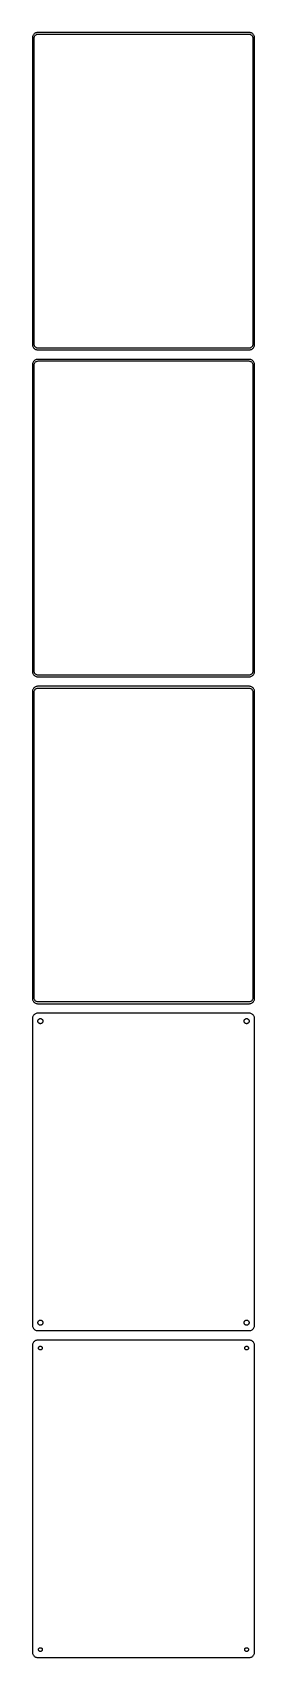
# Model space of a CAD drawing. Header units: metres. Extents: x -105 to 105, y 1086 to 2622.
import ezdxf

# ---------------------------------------------------------------- set-up
doc = ezdxf.new("R2010")
doc.units = ezdxf.units.M

msp = doc.modelspace()

# ---------------------------------------------------------------- linework, layer by layer
for p, q in [((-104.961, 2617.63), (-105, 2617)), ((-105, 2617), (-105, 2327)), ((-104.843, 2618.24), (-104.961, 2617.63)), ((-104.649, 2618.84), (-104.843, 2618.24)), ((-104.382, 2619.41), (-104.649, 2618.84)), ((-104.045, 2619.94), (-104.382, 2619.41)), ((-103.645, 2620.42), (-104.045, 2619.94)), ((-103.187, 2620.85), (-103.645, 2620.42)), ((-103.5, 2616.5), (-103.468, 2617)), ((-103.5, 2327.5), (-103.5, 2616.5)), ((-103.468, 2617), (-103.374, 2617.49)), ((-103.374, 2617.49), (-103.219, 2617.97)), ((-103.219, 2617.97), (-103.005, 2618.43)), ((-102.679, 2621.22), (-103.187, 2620.85)), ((-103.005, 2618.43), (-102.736, 2618.85)), ((-102.736, 2618.85), (-102.416, 2619.24)), ((-102.129, 2621.52), (-102.679, 2621.22)), ((-102.416, 2619.24), (-102.05, 2619.58)), ((-101.545, 2621.76), (-102.129, 2621.52)), ((-102.05, 2619.58), (-101.643, 2619.88)), ((-101.643, 2619.88), (-101.203, 2620.12)), ((-100.937, 2621.91), (-101.545, 2621.76)), ((-101.203, 2620.12), (-100.736, 2620.3)), ((-100.314, 2621.99), (-100.937, 2621.91)), ((-100.736, 2620.3), (-100.25, 2620.43)), ((100.314, 2621.99), (-100.314, 2621.99)), ((-100.25, 2620.43), (-99.7512, 2620.49)), ((-99.7512, 2620.49), (99.7512, 2620.49)), ((99.7512, 2620.49), (100.25, 2620.43)), ((100.25, 2620.43), (100.736, 2620.3)), ((100.937, 2621.91), (100.314, 2621.99)), ((100.736, 2620.3), (101.203, 2620.12)), ((101.545, 2621.76), (100.937, 2621.91)), ((101.203, 2620.12), (101.643, 2619.88)), ((102.129, 2621.52), (101.545, 2621.76)), ((101.643, 2619.88), (102.05, 2619.58)), ((102.05, 2619.58), (102.416, 2619.24)), ((102.679, 2621.22), (102.129, 2621.52)), ((102.416, 2619.24), (102.736, 2618.85)), ((103.187, 2620.85), (102.679, 2621.22)), ((102.736, 2618.85), (103.005, 2618.43)), ((103.005, 2618.43), (103.219, 2617.97)), ((103.645, 2620.42), (103.187, 2620.85)), ((103.219, 2617.97), (103.374, 2617.49)), ((103.374, 2617.49), (103.468, 2617)), ((103.468, 2617), (103.5, 2616.5)), ((103.5, 2616.5), (103.5, 2327.5)), ((104.045, 2619.94), (103.645, 2620.42)), ((104.382, 2619.41), (104.045, 2619.94)), ((104.649, 2618.84), (104.382, 2619.41)), ((104.843, 2618.24), (104.649, 2618.84)), ((104.961, 2617.63), (104.843, 2618.24)), ((105, 2617), (104.961, 2617.63)), ((105, 2327), (105, 2617)), ((-105, 2327), (-104.961, 2326.37)), ((-104.961, 2326.37), (-104.843, 2325.76)), ((-104.843, 2325.76), (-104.649, 2325.16)), ((-104.649, 2325.16), (-104.382, 2324.59)), ((-104.382, 2324.59), (-104.045, 2324.06)), ((-104.045, 2324.06), (-103.645, 2323.58)), ((-103.645, 2323.58), (-103.187, 2323.15)), ((-103.468, 2327), (-103.5, 2327.5)), ((-103.374, 2326.51), (-103.468, 2327)), ((-103.219, 2326.03), (-103.374, 2326.51)), ((-103.005, 2325.57), (-103.219, 2326.03)), ((-103.187, 2323.15), (-102.679, 2322.78)), ((-102.736, 2325.15), (-103.005, 2325.57)), ((-102.416, 2324.76), (-102.736, 2325.15)), ((-102.679, 2322.78), (-102.129, 2322.48)), ((-102.05, 2324.42), (-102.416, 2324.76)), ((-102.129, 2322.48), (-101.545, 2322.24)), ((-101.643, 2324.12), (-102.05, 2324.42)), ((-101.203, 2323.88), (-101.643, 2324.12)), ((-101.545, 2322.24), (-100.937, 2322.09)), ((-100.736, 2323.7), (-101.203, 2323.88)), ((-100.937, 2322.09), (-100.314, 2322.01)), ((-100.25, 2323.57), (-100.736, 2323.7)), ((-100.314, 2322.01), (100.314, 2322.01)), ((-99.7512, 2323.51), (-100.25, 2323.57)), ((99.7512, 2323.51), (-99.7512, 2323.51)), ((100.25, 2323.57), (99.7512, 2323.51)), ((100.736, 2323.7), (100.25, 2323.57)), ((100.314, 2322.01), (100.937, 2322.09)), ((101.203, 2323.88), (100.736, 2323.7)), ((100.937, 2322.09), (101.545, 2322.24)), ((101.643, 2324.12), (101.203, 2323.88)), ((101.545, 2322.24), (102.129, 2322.48)), ((102.05, 2324.42), (101.643, 2324.12)), ((102.416, 2324.76), (102.05, 2324.42)), ((102.129, 2322.48), (102.679, 2322.78)), ((102.736, 2325.15), (102.416, 2324.76)), ((102.679, 2322.78), (103.187, 2323.15)), ((103.005, 2325.57), (102.736, 2325.15)), ((103.219, 2326.03), (103.005, 2325.57)), ((103.187, 2323.15), (103.645, 2323.58)), ((103.374, 2326.51), (103.219, 2326.03)), ((103.468, 2327), (103.374, 2326.51)), ((103.5, 2327.5), (103.468, 2327)), ((103.645, 2323.58), (104.045, 2324.06)), ((104.045, 2324.06), (104.382, 2324.59)), ((104.382, 2324.59), (104.649, 2325.16)), ((104.649, 2325.16), (104.843, 2325.76)), ((104.843, 2325.76), (104.961, 2326.37)), ((104.961, 2326.37), (105, 2327)), ((-104.961, 2308.63), (-105, 2308)), ((-105, 2308), (-105, 2018)), ((-104.843, 2309.24), (-104.961, 2308.63)), ((-104.649, 2309.84), (-104.843, 2309.24)), ((-104.382, 2310.41), (-104.649, 2309.84)), ((-104.045, 2310.94), (-104.382, 2310.41)), ((-103.645, 2311.42), (-104.045, 2310.94)), ((-103.187, 2311.85), (-103.645, 2311.42)), ((-103.5, 2307.5), (-103.468, 2308)), ((-103.5, 2018.5), (-103.5, 2307.5)), ((-103.468, 2308), (-103.374, 2308.49)), ((-103.374, 2308.49), (-103.219, 2308.97)), ((-103.219, 2308.97), (-103.005, 2309.43)), ((-102.679, 2312.22), (-103.187, 2311.85)), ((-103.005, 2309.43), (-102.736, 2309.85)), ((-102.736, 2309.85), (-102.416, 2310.24)), ((-102.129, 2312.52), (-102.679, 2312.22)), ((-102.416, 2310.24), (-102.05, 2310.58)), ((-101.545, 2312.76), (-102.129, 2312.52)), ((-102.05, 2310.58), (-101.643, 2310.88)), ((-101.643, 2310.88), (-101.203, 2311.12)), ((-100.937, 2312.91), (-101.545, 2312.76)), ((-101.203, 2311.12), (-100.736, 2311.3)), ((-100.314, 2312.99), (-100.937, 2312.91)), ((-100.736, 2311.3), (-100.25, 2311.43)), ((100.314, 2312.99), (-100.314, 2312.99)), ((-100.25, 2311.43), (-99.7512, 2311.49)), ((-99.7512, 2311.49), (99.7512, 2311.49)), ((99.7512, 2311.49), (100.25, 2311.43)), ((100.25, 2311.43), (100.736, 2311.3)), ((100.937, 2312.91), (100.314, 2312.99)), ((100.736, 2311.3), (101.203, 2311.12)), ((101.545, 2312.76), (100.937, 2312.91)), ((101.203, 2311.12), (101.643, 2310.88)), ((102.129, 2312.52), (101.545, 2312.76)), ((101.643, 2310.88), (102.05, 2310.58)), ((102.05, 2310.58), (102.416, 2310.24)), ((102.679, 2312.22), (102.129, 2312.52)), ((102.416, 2310.24), (102.736, 2309.85)), ((103.187, 2311.85), (102.679, 2312.22)), ((102.736, 2309.85), (103.005, 2309.43)), ((103.005, 2309.43), (103.219, 2308.97)), ((103.645, 2311.42), (103.187, 2311.85)), ((103.219, 2308.97), (103.374, 2308.49)), ((103.374, 2308.49), (103.468, 2308)), ((103.468, 2308), (103.5, 2307.5)), ((103.5, 2307.5), (103.5, 2018.5)), ((104.045, 2310.94), (103.645, 2311.42)), ((104.382, 2310.41), (104.045, 2310.94)), ((104.649, 2309.84), (104.382, 2310.41)), ((104.843, 2309.24), (104.649, 2309.84)), ((104.961, 2308.63), (104.843, 2309.24)), ((105, 2308), (104.961, 2308.63)), ((105, 2018), (105, 2308)), ((-105, 2018), (-104.961, 2017.37)), ((-104.961, 2017.37), (-104.843, 2016.76)), ((-104.843, 2016.76), (-104.649, 2016.16)), ((-104.649, 2016.16), (-104.382, 2015.59)), ((-104.382, 2015.59), (-104.045, 2015.06)), ((-104.045, 2015.06), (-103.645, 2014.58)), ((-103.645, 2014.58), (-103.187, 2014.15)), ((-103.468, 2018), (-103.5, 2018.5)), ((-103.374, 2017.51), (-103.468, 2018)), ((-103.219, 2017.03), (-103.374, 2017.51)), ((-103.005, 2016.57), (-103.219, 2017.03)), ((-103.187, 2014.15), (-102.679, 2013.78)), ((-102.736, 2016.15), (-103.005, 2016.57)), ((-102.416, 2015.76), (-102.736, 2016.15)), ((-102.679, 2013.78), (-102.129, 2013.48)), ((-102.05, 2015.42), (-102.416, 2015.76)), ((-102.129, 2013.48), (-101.545, 2013.24)), ((-101.643, 2015.12), (-102.05, 2015.42)), ((-101.203, 2014.88), (-101.643, 2015.12)), ((-101.545, 2013.24), (-100.937, 2013.09)), ((-100.736, 2014.7), (-101.203, 2014.88)), ((-100.937, 2013.09), (-100.314, 2013.01)), ((-100.25, 2014.57), (-100.736, 2014.7)), ((-100.314, 2013.01), (100.314, 2013.01)), ((-99.7512, 2014.51), (-100.25, 2014.57)), ((99.7512, 2014.51), (-99.7512, 2014.51)), ((100.25, 2014.57), (99.7512, 2014.51)), ((100.736, 2014.7), (100.25, 2014.57)), ((100.314, 2013.01), (100.937, 2013.09)), ((101.203, 2014.88), (100.736, 2014.7)), ((100.937, 2013.09), (101.545, 2013.24)), ((101.643, 2015.12), (101.203, 2014.88)), ((101.545, 2013.24), (102.129, 2013.48)), ((102.05, 2015.42), (101.643, 2015.12)), ((102.416, 2015.76), (102.05, 2015.42)), ((102.129, 2013.48), (102.679, 2013.78)), ((102.736, 2016.15), (102.416, 2015.76)), ((102.679, 2013.78), (103.187, 2014.15)), ((103.005, 2016.57), (102.736, 2016.15)), ((103.219, 2017.03), (103.005, 2016.57)), ((103.187, 2014.15), (103.645, 2014.58)), ((103.374, 2017.51), (103.219, 2017.03)), ((103.468, 2018), (103.374, 2017.51)), ((103.5, 2018.5), (103.468, 2018)), ((103.645, 2014.58), (104.045, 2015.06)), ((104.045, 2015.06), (104.382, 2015.59)), ((104.382, 2015.59), (104.649, 2016.16)), ((104.649, 2016.16), (104.843, 2016.76)), ((104.843, 2016.76), (104.961, 2017.37)), ((104.961, 2017.37), (105, 2018)), ((-104.961, 1999.63), (-105, 1999)), ((-105, 1999), (-105, 1709)), ((-104.843, 2000.24), (-104.961, 1999.63)), ((-104.649, 2000.84), (-104.843, 2000.24)), ((-104.382, 2001.41), (-104.649, 2000.84)), ((-104.045, 2001.94), (-104.382, 2001.41)), ((-103.645, 2002.42), (-104.045, 2001.94)), ((-103.187, 2002.85), (-103.645, 2002.42)), ((-103.373, 1998.5), (-103.342, 1998.99)), ((-103.373, 1709.5), (-103.373, 1998.5)), ((-103.342, 1998.99), (-103.251, 1999.46)), ((-103.251, 1999.46), (-103.101, 1999.93)), ((-102.679, 2003.22), (-103.187, 2002.85)), ((-103.101, 1999.93), (-102.894, 2000.37)), ((-102.894, 2000.37), (-102.633, 2000.78)), ((-102.129, 2003.52), (-102.679, 2003.22)), ((-102.633, 2000.78), (-102.323, 2001.15)), ((-102.323, 2001.15), (-101.969, 2001.48)), ((-101.545, 2003.76), (-102.129, 2003.52)), ((-101.969, 2001.48), (-101.575, 2001.77)), ((-101.575, 2001.77), (-101.149, 2002)), ((-100.937, 2003.91), (-101.545, 2003.76)), ((-101.149, 2002), (-100.697, 2002.18)), ((-100.314, 2003.99), (-100.937, 2003.91)), ((-100.697, 2002.18), (-100.226, 2002.3)), ((100.314, 2003.99), (-100.314, 2003.99)), ((-100.226, 2002.3), (-99.7432, 2002.36)), ((-99.7432, 2002.36), (99.7432, 2002.36)), ((99.7432, 2002.36), (100.226, 2002.3)), ((100.226, 2002.3), (100.697, 2002.18)), ((100.937, 2003.91), (100.314, 2003.99)), ((100.697, 2002.18), (101.149, 2002)), ((101.545, 2003.76), (100.937, 2003.91)), ((101.149, 2002), (101.575, 2001.77)), ((102.129, 2003.52), (101.545, 2003.76)), ((101.575, 2001.77), (101.969, 2001.48)), ((101.969, 2001.48), (102.323, 2001.15)), ((102.679, 2003.22), (102.129, 2003.52)), ((102.323, 2001.15), (102.633, 2000.78)), ((102.633, 2000.78), (102.894, 2000.37)), ((103.187, 2002.85), (102.679, 2003.22)), ((102.894, 2000.37), (103.101, 1999.93)), ((103.101, 1999.93), (103.251, 1999.46)), ((103.645, 2002.42), (103.187, 2002.85)), ((103.251, 1999.46), (103.342, 1998.99)), ((103.342, 1998.99), (103.373, 1998.5)), ((103.373, 1998.5), (103.373, 1709.5)), ((104.045, 2001.94), (103.645, 2002.42)), ((104.382, 2001.41), (104.045, 2001.94)), ((104.649, 2000.84), (104.382, 2001.41)), ((104.843, 2000.24), (104.649, 2000.84)), ((104.961, 1999.63), (104.843, 2000.24)), ((105, 1999), (104.961, 1999.63)), ((105, 1709), (105, 1999)), ((-105, 1709), (-104.961, 1708.37)), ((-104.961, 1708.37), (-104.843, 1707.76)), ((-104.843, 1707.76), (-104.649, 1707.16)), ((-104.649, 1707.16), (-104.382, 1706.59)), ((-104.382, 1706.59), (-104.045, 1706.06)), ((-104.045, 1706.06), (-103.645, 1705.58)), ((-103.645, 1705.58), (-103.187, 1705.15)), ((-103.342, 1709.01), (-103.373, 1709.5)), ((-103.251, 1708.54), (-103.342, 1709.01)), ((-103.101, 1708.07), (-103.251, 1708.54)), ((-103.187, 1705.15), (-102.679, 1704.78)), ((-102.894, 1707.63), (-103.101, 1708.07)), ((-102.633, 1707.22), (-102.894, 1707.63)), ((-102.323, 1706.85), (-102.633, 1707.22)), ((-101.969, 1706.52), (-102.323, 1706.85)), ((-101.575, 1706.23), (-101.969, 1706.52)), ((-101.149, 1706), (-101.575, 1706.23)), ((-100.697, 1705.82), (-101.149, 1706)), ((-100.226, 1705.7), (-100.697, 1705.82)), ((-99.7432, 1705.64), (-100.226, 1705.7)), ((99.7432, 1705.64), (-99.7432, 1705.64)), ((100.226, 1705.7), (99.7432, 1705.64)), ((100.697, 1705.82), (100.226, 1705.7)), ((101.149, 1706), (100.697, 1705.82)), ((101.575, 1706.23), (101.149, 1706)), ((101.969, 1706.52), (101.575, 1706.23)), ((102.323, 1706.85), (101.969, 1706.52)), ((102.633, 1707.22), (102.323, 1706.85)), ((102.894, 1707.63), (102.633, 1707.22)), ((102.679, 1704.78), (103.187, 1705.15)), ((103.101, 1708.07), (102.894, 1707.63)), ((103.251, 1708.54), (103.101, 1708.07)), ((103.187, 1705.15), (103.645, 1705.58)), ((103.342, 1709.01), (103.251, 1708.54)), ((103.373, 1709.5), (103.342, 1709.01)), ((103.645, 1705.58), (104.045, 1706.06)), ((104.045, 1706.06), (104.382, 1706.59)), ((104.382, 1706.59), (104.649, 1707.16)), ((104.649, 1707.16), (104.843, 1707.76)), ((104.843, 1707.76), (104.961, 1708.37)), ((104.961, 1708.37), (105, 1709)), ((-104.961, 1690.63), (-105, 1690)), ((-105, 1690), (-105, 1400)), ((-104.843, 1691.24), (-104.961, 1690.63)), ((-104.649, 1691.84), (-104.843, 1691.24)), ((-104.382, 1692.41), (-104.649, 1691.84)), ((-104.045, 1692.94), (-104.382, 1692.41)), ((-103.645, 1693.42), (-104.045, 1692.94)), ((-103.187, 1693.85), (-103.645, 1693.42)), ((-102.679, 1694.22), (-103.187, 1693.85)), ((-102.679, 1704.78), (-102.129, 1704.48)), ((-102.129, 1694.52), (-102.679, 1694.22)), ((-102.129, 1704.48), (-101.545, 1704.24)), ((-101.545, 1694.76), (-102.129, 1694.52)), ((-101.545, 1704.24), (-100.937, 1704.09)), ((-100.937, 1694.91), (-101.545, 1694.76)), ((-100.937, 1704.09), (-100.314, 1704.01)), ((-100.314, 1694.99), (-100.937, 1694.91)), ((-100.314, 1704.01), (100.314, 1704.01)), ((100.314, 1694.99), (-100.314, 1694.99)), ((-98.786, 1689.53), (-98.5219, 1689.67)), ((-98.5219, 1689.67), (-98.2416, 1689.78)), ((-98.2416, 1689.78), (-97.9497, 1689.86)), ((-97.9497, 1689.86), (-97.6507, 1689.9)), ((-97.6507, 1689.9), (-97.3493, 1689.9)), ((-97.3493, 1689.9), (-97.0503, 1689.86)), ((-97.0503, 1689.86), (-96.7584, 1689.78)), ((-96.7584, 1689.78), (-96.4781, 1689.67)), ((-96.4781, 1689.67), (-96.214, 1689.53)), ((96.214, 1689.53), (96.4781, 1689.67)), ((96.4781, 1689.67), (96.7584, 1689.78)), ((96.7584, 1689.78), (97.0503, 1689.86)), ((97.0503, 1689.86), (97.3493, 1689.9)), ((97.3493, 1689.9), (97.6507, 1689.9)), ((97.6507, 1689.9), (97.9497, 1689.86)), ((97.9497, 1689.86), (98.2416, 1689.78)), ((98.2416, 1689.78), (98.5219, 1689.67)), ((98.5219, 1689.67), (98.786, 1689.53)), ((100.314, 1704.01), (100.937, 1704.09)), ((100.937, 1694.91), (100.314, 1694.99)), ((100.937, 1704.09), (101.545, 1704.24)), ((101.545, 1694.76), (100.937, 1694.91)), ((101.545, 1704.24), (102.129, 1704.48)), ((102.129, 1694.52), (101.545, 1694.76)), ((102.129, 1704.48), (102.679, 1704.78)), ((102.679, 1694.22), (102.129, 1694.52)), ((103.187, 1693.85), (102.679, 1694.22)), ((103.645, 1693.42), (103.187, 1693.85)), ((104.045, 1692.94), (103.645, 1693.42)), ((104.382, 1692.41), (104.045, 1692.94)), ((104.649, 1691.84), (104.382, 1692.41)), ((104.843, 1691.24), (104.649, 1691.84)), ((104.961, 1690.63), (104.843, 1691.24)), ((105, 1690), (104.961, 1690.63)), ((105, 1400), (105, 1690)), ((-99.9, 1687.5), (-99.8811, 1687.8)), ((-99.8811, 1687.2), (-99.9, 1687.5)), ((-99.8811, 1687.8), (-99.8246, 1688.1)), ((-99.8246, 1686.9), (-99.8811, 1687.2)), ((-99.8246, 1688.1), (-99.7315, 1688.38)), ((-99.7315, 1686.62), (-99.8246, 1686.9)), ((-99.7315, 1688.38), (-99.6031, 1688.66)), ((-99.6031, 1686.34), (-99.7315, 1686.62)), ((-99.6031, 1688.66), (-99.4416, 1688.91)), ((-99.4416, 1686.09), (-99.6031, 1686.34)), ((-99.4416, 1688.91), (-99.2495, 1689.14)), ((-99.2495, 1685.86), (-99.4416, 1686.09)), ((-99.2495, 1689.14), (-99.0298, 1689.35)), ((-99.0298, 1685.65), (-99.2495, 1685.86)), ((-99.0298, 1689.35), (-98.786, 1689.53)), ((-98.786, 1685.47), (-99.0298, 1685.65)), ((-98.5219, 1685.33), (-98.786, 1685.47)), ((-98.2416, 1685.22), (-98.5219, 1685.33)), ((-97.9497, 1685.14), (-98.2416, 1685.22)), ((-97.6507, 1685.1), (-97.9497, 1685.14)), ((-97.3493, 1685.1), (-97.6507, 1685.1)), ((-97.0503, 1685.14), (-97.3493, 1685.1)), ((-96.7584, 1685.22), (-97.0503, 1685.14)), ((-96.4781, 1685.33), (-96.7584, 1685.22)), ((-96.214, 1685.47), (-96.4781, 1685.33)), ((-96.214, 1689.53), (-95.9702, 1689.35)), ((-95.9702, 1685.65), (-96.214, 1685.47)), ((-95.9702, 1689.35), (-95.7505, 1689.14)), ((-95.7505, 1685.86), (-95.9702, 1685.65)), ((-95.7505, 1689.14), (-95.5583, 1688.91)), ((-95.5583, 1686.09), (-95.7505, 1685.86)), ((-95.5583, 1688.91), (-95.3969, 1688.66)), ((-95.3969, 1686.34), (-95.5583, 1686.09)), ((-95.3969, 1688.66), (-95.2685, 1688.38)), ((-95.2685, 1686.62), (-95.3969, 1686.34)), ((-95.2685, 1688.38), (-95.1754, 1688.1)), ((-95.1754, 1686.9), (-95.2685, 1686.62)), ((-95.1754, 1688.1), (-95.1189, 1687.8)), ((-95.1189, 1687.2), (-95.1754, 1686.9)), ((-95.1189, 1687.8), (-95.1, 1687.5)), ((-95.1, 1687.5), (-95.1189, 1687.2)), ((95.1, 1687.5), (95.1189, 1687.8)), ((95.1189, 1687.2), (95.1, 1687.5)), ((95.1189, 1687.8), (95.1754, 1688.1)), ((95.1754, 1686.9), (95.1189, 1687.2)), ((95.1754, 1688.1), (95.2685, 1688.38)), ((95.2685, 1686.62), (95.1754, 1686.9)), ((95.2685, 1688.38), (95.3969, 1688.66)), ((95.3969, 1686.34), (95.2685, 1686.62)), ((95.3969, 1688.66), (95.5583, 1688.91)), ((95.5583, 1686.09), (95.3969, 1686.34)), ((95.5583, 1688.91), (95.7505, 1689.14)), ((95.7505, 1685.86), (95.5583, 1686.09)), ((95.7505, 1689.14), (95.9702, 1689.35)), ((95.9702, 1685.65), (95.7505, 1685.86)), ((95.9702, 1689.35), (96.214, 1689.53)), ((96.214, 1685.47), (95.9702, 1685.65)), ((96.4781, 1685.33), (96.214, 1685.47)), ((96.7584, 1685.22), (96.4781, 1685.33)), ((97.0503, 1685.14), (96.7584, 1685.22)), ((97.3493, 1685.1), (97.0503, 1685.14)), ((97.6507, 1685.1), (97.3493, 1685.1)), ((97.9497, 1685.14), (97.6507, 1685.1)), ((98.2416, 1685.22), (97.9497, 1685.14)), ((98.5219, 1685.33), (98.2416, 1685.22)), ((98.786, 1685.47), (98.5219, 1685.33)), ((98.786, 1689.53), (99.0298, 1689.35)), ((99.0298, 1685.65), (98.786, 1685.47)), ((99.0298, 1689.35), (99.2495, 1689.14)), ((99.2495, 1685.86), (99.0298, 1685.65)), ((99.2495, 1689.14), (99.4416, 1688.91)), ((99.4416, 1686.09), (99.2495, 1685.86)), ((99.4416, 1688.91), (99.6031, 1688.66)), ((99.6031, 1686.34), (99.4416, 1686.09)), ((99.6031, 1688.66), (99.7315, 1688.38)), ((99.7315, 1686.62), (99.6031, 1686.34)), ((99.7315, 1688.38), (99.8246, 1688.1)), ((99.8246, 1686.9), (99.7315, 1686.62)), ((99.8246, 1688.1), (99.8811, 1687.8)), ((99.8811, 1687.2), (99.8246, 1686.9)), ((99.8811, 1687.8), (99.9, 1687.5)), ((99.9, 1687.5), (99.8811, 1687.2)), ((-105, 1400), (-104.961, 1399.37)), ((-104.961, 1399.37), (-104.843, 1398.76)), ((-104.843, 1398.76), (-104.649, 1398.16)), ((-104.649, 1398.16), (-104.382, 1397.59)), ((-99.9, 1402.5), (-99.8811, 1402.8)), ((-99.8811, 1402.2), (-99.9, 1402.5)), ((-99.8811, 1402.8), (-99.8246, 1403.1)), ((-99.8246, 1401.9), (-99.8811, 1402.2)), ((-99.8246, 1403.1), (-99.7315, 1403.38)), ((-99.7315, 1401.62), (-99.8246, 1401.9)), ((-99.7315, 1403.38), (-99.6031, 1403.66)), ((-99.6031, 1401.34), (-99.7315, 1401.62)), ((-99.6031, 1403.66), (-99.4416, 1403.91)), ((-99.4416, 1401.09), (-99.6031, 1401.34)), ((-99.4416, 1403.91), (-99.2495, 1404.14)), ((-99.2495, 1400.86), (-99.4416, 1401.09)), ((-99.2495, 1404.14), (-99.0298, 1404.35)), ((-99.0298, 1400.65), (-99.2495, 1400.86)), ((-99.0298, 1404.35), (-98.786, 1404.53)), ((-98.786, 1400.47), (-99.0298, 1400.65)), ((-98.786, 1404.53), (-98.5219, 1404.67)), ((-98.5219, 1400.33), (-98.786, 1400.47)), ((-98.5219, 1404.67), (-98.2416, 1404.78)), ((-98.2416, 1400.22), (-98.5219, 1400.33)), ((-98.2416, 1404.78), (-97.9497, 1404.86)), ((-97.9497, 1400.14), (-98.2416, 1400.22)), ((-97.9497, 1404.86), (-97.6507, 1404.9)), ((-97.6507, 1400.1), (-97.9497, 1400.14)), ((-97.6507, 1404.9), (-97.3493, 1404.9)), ((-97.3493, 1400.1), (-97.6507, 1400.1)), ((-97.3493, 1404.9), (-97.0503, 1404.86)), ((-97.0503, 1400.14), (-97.3493, 1400.1)), ((-97.0503, 1404.86), (-96.7584, 1404.78)), ((-96.7584, 1400.22), (-97.0503, 1400.14)), ((-96.7584, 1404.78), (-96.4781, 1404.67)), ((-96.4781, 1400.33), (-96.7584, 1400.22)), ((-96.4781, 1404.67), (-96.214, 1404.53)), ((-96.214, 1400.47), (-96.4781, 1400.33)), ((-96.214, 1404.53), (-95.9702, 1404.35)), ((-95.9702, 1400.65), (-96.214, 1400.47)), ((-95.9702, 1404.35), (-95.7505, 1404.14)), ((-95.7505, 1400.86), (-95.9702, 1400.65)), ((-95.7505, 1404.14), (-95.5583, 1403.91)), ((-95.5583, 1401.09), (-95.7505, 1400.86)), ((-95.5583, 1403.91), (-95.3969, 1403.66)), ((-95.3969, 1401.34), (-95.5583, 1401.09)), ((-95.3969, 1403.66), (-95.2685, 1403.38)), ((-95.2685, 1401.62), (-95.3969, 1401.34)), ((-95.2685, 1403.38), (-95.1754, 1403.1)), ((-95.1754, 1401.9), (-95.2685, 1401.62)), ((-95.1754, 1403.1), (-95.1189, 1402.8)), ((-95.1189, 1402.2), (-95.1754, 1401.9)), ((-95.1189, 1402.8), (-95.1, 1402.5)), ((-95.1, 1402.5), (-95.1189, 1402.2)), ((95.1, 1402.5), (95.1189, 1402.8)), ((95.1189, 1402.2), (95.1, 1402.5)), ((95.1189, 1402.8), (95.1754, 1403.1)), ((95.1754, 1401.9), (95.1189, 1402.2)), ((95.1754, 1403.1), (95.2685, 1403.38)), ((95.2685, 1401.62), (95.1754, 1401.9)), ((95.2685, 1403.38), (95.3969, 1403.66)), ((95.3969, 1401.34), (95.2685, 1401.62)), ((95.3969, 1403.66), (95.5583, 1403.91)), ((95.5583, 1401.09), (95.3969, 1401.34)), ((95.5583, 1403.91), (95.7505, 1404.14)), ((95.7505, 1400.86), (95.5583, 1401.09)), ((95.7505, 1404.14), (95.9702, 1404.35)), ((95.9702, 1400.65), (95.7505, 1400.86)), ((95.9702, 1404.35), (96.214, 1404.53)), ((96.214, 1400.47), (95.9702, 1400.65)), ((96.214, 1404.53), (96.4781, 1404.67)), ((96.4781, 1400.33), (96.214, 1400.47)), ((96.4781, 1404.67), (96.7584, 1404.78)), ((96.7584, 1400.22), (96.4781, 1400.33)), ((96.7584, 1404.78), (97.0503, 1404.86)), ((97.0503, 1400.14), (96.7584, 1400.22)), ((97.0503, 1404.86), (97.3493, 1404.9)), ((97.3493, 1400.1), (97.0503, 1400.14)), ((97.3493, 1404.9), (97.6507, 1404.9)), ((97.6507, 1400.1), (97.3493, 1400.1)), ((97.6507, 1404.9), (97.9497, 1404.86)), ((97.9497, 1400.14), (97.6507, 1400.1)), ((97.9497, 1404.86), (98.2416, 1404.78)), ((98.2416, 1400.22), (97.9497, 1400.14)), ((98.2416, 1404.78), (98.5219, 1404.67)), ((98.5219, 1400.33), (98.2416, 1400.22)), ((98.5219, 1404.67), (98.786, 1404.53)), ((98.786, 1400.47), (98.5219, 1400.33)), ((98.786, 1404.53), (99.0298, 1404.35)), ((99.0298, 1400.65), (98.786, 1400.47)), ((99.0298, 1404.35), (99.2495, 1404.14)), ((99.2495, 1400.86), (99.0298, 1400.65)), ((99.2495, 1404.14), (99.4416, 1403.91)), ((99.4416, 1401.09), (99.2495, 1400.86)), ((99.4416, 1403.91), (99.6031, 1403.66)), ((99.6031, 1401.34), (99.4416, 1401.09)), ((99.6031, 1403.66), (99.7315, 1403.38)), ((99.7315, 1401.62), (99.6031, 1401.34)), ((99.7315, 1403.38), (99.8246, 1403.1)), ((99.8246, 1401.9), (99.7315, 1401.62)), ((99.8246, 1403.1), (99.8811, 1402.8)), ((99.8811, 1402.2), (99.8246, 1401.9)), ((99.8811, 1402.8), (99.9, 1402.5)), ((99.9, 1402.5), (99.8811, 1402.2)), ((104.382, 1397.59), (104.649, 1398.16)), ((104.649, 1398.16), (104.843, 1398.76)), ((104.843, 1398.76), (104.961, 1399.37)), ((104.961, 1399.37), (105, 1400)), ((-104.649, 1382.84), (-104.843, 1382.24)), ((-104.382, 1383.41), (-104.649, 1382.84)), ((-104.382, 1397.59), (-104.045, 1397.06)), ((-104.045, 1383.94), (-104.382, 1383.41)), ((-104.045, 1397.06), (-103.645, 1396.58)), ((-103.645, 1384.42), (-104.045, 1383.94)), ((-103.645, 1396.58), (-103.187, 1396.15)), ((-103.187, 1384.85), (-103.645, 1384.42)), ((-103.187, 1396.15), (-102.679, 1395.78)), ((-102.679, 1385.22), (-103.187, 1384.85)), ((-102.679, 1395.78), (-102.129, 1395.48)), ((-102.129, 1385.52), (-102.679, 1385.22)), ((-102.129, 1395.48), (-101.545, 1395.24)), ((-101.545, 1385.76), (-102.129, 1385.52)), ((-101.545, 1395.24), (-100.937, 1395.09)), ((-100.937, 1385.91), (-101.545, 1385.76)), ((-100.937, 1395.09), (-100.314, 1395.01)), ((-100.314, 1385.99), (-100.937, 1385.91)), ((-100.314, 1395.01), (100.314, 1395.01)), ((100.314, 1385.99), (-100.314, 1385.99)), ((100.314, 1395.01), (100.937, 1395.09)), ((100.937, 1385.91), (100.314, 1385.99)), ((100.937, 1395.09), (101.545, 1395.24)), ((101.545, 1385.76), (100.937, 1385.91)), ((101.545, 1395.24), (102.129, 1395.48)), ((102.129, 1385.52), (101.545, 1385.76)), ((102.129, 1395.48), (102.679, 1395.78)), ((102.679, 1385.22), (102.129, 1385.52)), ((102.679, 1395.78), (103.187, 1396.15)), ((103.187, 1384.85), (102.679, 1385.22)), ((103.187, 1396.15), (103.645, 1396.58)), ((103.645, 1384.42), (103.187, 1384.85)), ((103.645, 1396.58), (104.045, 1397.06)), ((104.045, 1383.94), (103.645, 1384.42)), ((104.045, 1397.06), (104.382, 1397.59)), ((104.382, 1383.41), (104.045, 1383.94)), ((104.649, 1382.84), (104.382, 1383.41)), ((104.843, 1382.24), (104.649, 1382.84)), ((-104.961, 1381.63), (-105, 1381)), ((-105, 1381), (-105, 1091)), ((-104.843, 1382.24), (-104.961, 1381.63)), ((-99.3, 1378.5), (-99.2858, 1378.73)), ((-99.2858, 1378.27), (-99.3, 1378.5)), ((-99.2858, 1378.73), (-99.2434, 1378.95)), ((-99.2434, 1378.05), (-99.2858, 1378.27)), ((-99.2434, 1378.95), (-99.1736, 1379.16)), ((-99.1736, 1377.84), (-99.2434, 1378.05)), ((-99.1736, 1379.16), (-99.0773, 1379.37)), ((-99.0773, 1377.63), (-99.1736, 1377.84)), ((-99.0773, 1379.37), (-98.9562, 1379.56)), ((-98.9562, 1377.44), (-99.0773, 1377.63)), ((-98.9562, 1379.56), (-98.8121, 1379.73)), ((-98.8121, 1377.27), (-98.9562, 1377.44)), ((-98.8121, 1379.73), (-98.6474, 1379.89)), ((-98.6474, 1377.11), (-98.8121, 1377.27)), ((-98.6474, 1379.89), (-98.4645, 1380.02)), ((-98.4645, 1376.98), (-98.6474, 1377.11)), ((-98.4645, 1380.02), (-98.2664, 1380.13)), ((-98.2664, 1376.87), (-98.4645, 1376.98)), ((-98.2664, 1380.13), (-98.0562, 1380.21)), ((-98.0562, 1376.79), (-98.2664, 1376.87)), ((-98.0562, 1380.21), (-97.8373, 1380.27)), ((-97.8373, 1376.73), (-98.0562, 1376.79)), ((-97.8373, 1380.27), (-97.613, 1380.3)), ((-97.613, 1376.7), (-97.8373, 1376.73)), ((-97.613, 1380.3), (-97.387, 1380.3)), ((-97.387, 1376.7), (-97.613, 1376.7)), ((-97.387, 1380.3), (-97.1627, 1380.27)), ((-97.1627, 1376.73), (-97.387, 1376.7)), ((-97.1627, 1380.27), (-96.9438, 1380.21)), ((-96.9438, 1376.79), (-97.1627, 1376.73)), ((-96.9438, 1380.21), (-96.7336, 1380.13)), ((-96.7336, 1376.87), (-96.9438, 1376.79)), ((-96.7336, 1380.13), (-96.5355, 1380.02)), ((-96.5355, 1376.98), (-96.7336, 1376.87)), ((-96.5355, 1380.02), (-96.3526, 1379.89)), ((-96.3526, 1377.11), (-96.5355, 1376.98)), ((-96.3526, 1379.89), (-96.1879, 1379.73)), ((-96.1879, 1377.27), (-96.3526, 1377.11)), ((-96.1879, 1379.73), (-96.0438, 1379.56)), ((-96.0438, 1377.44), (-96.1879, 1377.27)), ((-96.0438, 1379.56), (-95.9226, 1379.37)), ((-95.9226, 1377.63), (-96.0438, 1377.44)), ((-95.9226, 1379.37), (-95.8264, 1379.16)), ((-95.8264, 1377.84), (-95.9226, 1377.63)), ((-95.8264, 1379.16), (-95.7565, 1378.95)), ((-95.7565, 1378.05), (-95.8264, 1377.84)), ((-95.7565, 1378.95), (-95.7142, 1378.73)), ((-95.7142, 1378.27), (-95.7565, 1378.05)), ((-95.7142, 1378.73), (-95.7, 1378.5)), ((-95.7, 1378.5), (-95.7142, 1378.27)), ((95.7, 1378.5), (95.7142, 1378.73)), ((95.7142, 1378.27), (95.7, 1378.5)), ((95.7142, 1378.73), (95.7565, 1378.95)), ((95.7565, 1378.05), (95.7142, 1378.27)), ((95.7565, 1378.95), (95.8264, 1379.16)), ((95.8264, 1377.84), (95.7565, 1378.05)), ((95.8264, 1379.16), (95.9226, 1379.37)), ((95.9226, 1377.63), (95.8264, 1377.84)), ((95.9226, 1379.37), (96.0438, 1379.56)), ((96.0438, 1377.44), (95.9226, 1377.63)), ((96.0438, 1379.56), (96.1879, 1379.73)), ((96.1879, 1377.27), (96.0438, 1377.44)), ((96.1879, 1379.73), (96.3526, 1379.89)), ((96.3526, 1377.11), (96.1879, 1377.27)), ((96.3526, 1379.89), (96.5355, 1380.02)), ((96.5355, 1376.98), (96.3526, 1377.11)), ((96.5355, 1380.02), (96.7336, 1380.13)), ((96.7336, 1376.87), (96.5355, 1376.98)), ((96.7336, 1380.13), (96.9438, 1380.21)), ((96.9438, 1376.79), (96.7336, 1376.87)), ((96.9438, 1380.21), (97.1627, 1380.27)), ((97.1627, 1376.73), (96.9438, 1376.79)), ((97.1627, 1380.27), (97.387, 1380.3)), ((97.387, 1376.7), (97.1627, 1376.73)), ((97.387, 1380.3), (97.613, 1380.3)), ((97.613, 1376.7), (97.387, 1376.7)), ((97.613, 1380.3), (97.8373, 1380.27)), ((97.8373, 1376.73), (97.613, 1376.7)), ((97.8373, 1380.27), (98.0562, 1380.21)), ((98.0562, 1376.79), (97.8373, 1376.73)), ((98.0562, 1380.21), (98.2664, 1380.13)), ((98.2664, 1376.87), (98.0562, 1376.79)), ((98.2664, 1380.13), (98.4645, 1380.02)), ((98.4645, 1376.98), (98.2664, 1376.87)), ((98.4645, 1380.02), (98.6474, 1379.89)), ((98.6474, 1377.11), (98.4645, 1376.98)), ((98.6474, 1379.89), (98.8121, 1379.73)), ((98.8121, 1377.27), (98.6474, 1377.11)), ((98.8121, 1379.73), (98.9562, 1379.56)), ((98.9562, 1377.44), (98.8121, 1377.27)), ((98.9562, 1379.56), (99.0773, 1379.37)), ((99.0773, 1377.63), (98.9562, 1377.44)), ((99.0773, 1379.37), (99.1736, 1379.16)), ((99.1736, 1377.84), (99.0773, 1377.63)), ((99.1736, 1379.16), (99.2434, 1378.95)), ((99.2434, 1378.05), (99.1736, 1377.84)), ((99.2434, 1378.95), (99.2858, 1378.73)), ((99.2858, 1378.27), (99.2434, 1378.05)), ((99.2858, 1378.73), (99.3, 1378.5)), ((99.3, 1378.5), (99.2858, 1378.27)), ((104.961, 1381.63), (104.843, 1382.24)), ((105, 1381), (104.961, 1381.63)), ((105, 1091), (105, 1381)), ((-105, 1091), (-104.961, 1090.37)), ((-99.3, 1093.5), (-99.2858, 1093.73)), ((-99.2858, 1093.27), (-99.3, 1093.5)), ((-99.2858, 1093.73), (-99.2434, 1093.95)), ((-99.2434, 1093.05), (-99.2858, 1093.27)), ((-99.2434, 1093.95), (-99.1736, 1094.16)), ((-99.1736, 1092.84), (-99.2434, 1093.05)), ((-99.1736, 1094.16), (-99.0773, 1094.37)), ((-99.0773, 1092.63), (-99.1736, 1092.84)), ((-99.0773, 1094.37), (-98.9562, 1094.56)), ((-98.9562, 1092.44), (-99.0773, 1092.63)), ((-98.9562, 1094.56), (-98.8121, 1094.73)), ((-98.8121, 1092.27), (-98.9562, 1092.44)), ((-98.8121, 1094.73), (-98.6474, 1094.89)), ((-98.6474, 1092.11), (-98.8121, 1092.27)), ((-98.6474, 1094.89), (-98.4645, 1095.02)), ((-98.4645, 1091.98), (-98.6474, 1092.11)), ((-98.4645, 1095.02), (-98.2664, 1095.13)), ((-98.2664, 1091.87), (-98.4645, 1091.98)), ((-98.2664, 1095.13), (-98.0562, 1095.21)), ((-98.0562, 1091.79), (-98.2664, 1091.87)), ((-98.0562, 1095.21), (-97.8373, 1095.27)), ((-97.8373, 1091.73), (-98.0562, 1091.79)), ((-97.8373, 1095.27), (-97.613, 1095.3)), ((-97.613, 1091.7), (-97.8373, 1091.73)), ((-97.613, 1095.3), (-97.387, 1095.3)), ((-97.387, 1091.7), (-97.613, 1091.7)), ((-97.387, 1095.3), (-97.1627, 1095.27)), ((-97.1627, 1091.73), (-97.387, 1091.7)), ((-97.1627, 1095.27), (-96.9438, 1095.21)), ((-96.9438, 1091.79), (-97.1627, 1091.73)), ((-96.9438, 1095.21), (-96.7336, 1095.13)), ((-96.7336, 1091.87), (-96.9438, 1091.79)), ((-96.7336, 1095.13), (-96.5355, 1095.02)), ((-96.5355, 1091.98), (-96.7336, 1091.87)), ((-96.5355, 1095.02), (-96.3526, 1094.89)), ((-96.3526, 1092.11), (-96.5355, 1091.98)), ((-96.3526, 1094.89), (-96.1879, 1094.73)), ((-96.1879, 1092.27), (-96.3526, 1092.11)), ((-96.1879, 1094.73), (-96.0438, 1094.56)), ((-96.0438, 1092.44), (-96.1879, 1092.27)), ((-96.0438, 1094.56), (-95.9226, 1094.37)), ((-95.9226, 1092.63), (-96.0438, 1092.44)), ((-95.9226, 1094.37), (-95.8264, 1094.16)), ((-95.8264, 1092.84), (-95.9226, 1092.63)), ((-95.8264, 1094.16), (-95.7565, 1093.95)), ((-95.7565, 1093.05), (-95.8264, 1092.84)), ((-95.7565, 1093.95), (-95.7142, 1093.73)), ((-95.7142, 1093.27), (-95.7565, 1093.05)), ((-95.7142, 1093.73), (-95.7, 1093.5)), ((-95.7, 1093.5), (-95.7142, 1093.27)), ((95.7, 1093.5), (95.7142, 1093.73)), ((95.7142, 1093.27), (95.7, 1093.5)), ((95.7142, 1093.73), (95.7565, 1093.95)), ((95.7565, 1093.05), (95.7142, 1093.27)), ((95.7565, 1093.95), (95.8264, 1094.16)), ((95.8264, 1092.84), (95.7565, 1093.05)), ((95.8264, 1094.16), (95.9226, 1094.37)), ((95.9226, 1092.63), (95.8264, 1092.84)), ((95.9226, 1094.37), (96.0438, 1094.56)), ((96.0438, 1092.44), (95.9226, 1092.63)), ((96.0438, 1094.56), (96.1879, 1094.73)), ((96.1879, 1092.27), (96.0438, 1092.44)), ((96.1879, 1094.73), (96.3526, 1094.89)), ((96.3526, 1092.11), (96.1879, 1092.27)), ((96.3526, 1094.89), (96.5355, 1095.02)), ((96.5355, 1091.98), (96.3526, 1092.11)), ((96.5355, 1095.02), (96.7336, 1095.13)), ((96.7336, 1091.87), (96.5355, 1091.98)), ((96.7336, 1095.13), (96.9438, 1095.21)), ((96.9438, 1091.79), (96.7336, 1091.87)), ((96.9438, 1095.21), (97.1627, 1095.27)), ((97.1627, 1091.73), (96.9438, 1091.79)), ((97.1627, 1095.27), (97.387, 1095.3)), ((97.387, 1091.7), (97.1627, 1091.73)), ((97.387, 1095.3), (97.613, 1095.3)), ((97.613, 1091.7), (97.387, 1091.7)), ((97.613, 1095.3), (97.8373, 1095.27)), ((97.8373, 1091.73), (97.613, 1091.7)), ((97.8373, 1095.27), (98.0562, 1095.21)), ((98.0562, 1091.79), (97.8373, 1091.73)), ((98.0562, 1095.21), (98.2664, 1095.13)), ((98.2664, 1091.87), (98.0562, 1091.79)), ((98.2664, 1095.13), (98.4645, 1095.02)), ((98.4645, 1091.98), (98.2664, 1091.87)), ((98.4645, 1095.02), (98.6474, 1094.89)), ((98.6474, 1092.11), (98.4645, 1091.98)), ((98.6474, 1094.89), (98.8121, 1094.73)), ((98.8121, 1092.27), (98.6474, 1092.11)), ((98.8121, 1094.73), (98.9562, 1094.56)), ((98.9562, 1092.44), (98.8121, 1092.27)), ((98.9562, 1094.56), (99.0773, 1094.37)), ((99.0773, 1092.63), (98.9562, 1092.44)), ((99.0773, 1094.37), (99.1736, 1094.16)), ((99.1736, 1092.84), (99.0773, 1092.63)), ((99.1736, 1094.16), (99.2434, 1093.95)), ((99.2434, 1093.05), (99.1736, 1092.84)), ((99.2434, 1093.95), (99.2858, 1093.73)), ((99.2858, 1093.27), (99.2434, 1093.05)), ((99.2858, 1093.73), (99.3, 1093.5)), ((99.3, 1093.5), (99.2858, 1093.27)), ((104.961, 1090.37), (105, 1091)), ((-104.961, 1090.37), (-104.843, 1089.76)), ((-104.843, 1089.76), (-104.649, 1089.16)), ((-104.649, 1089.16), (-104.382, 1088.59)), ((-104.382, 1088.59), (-104.045, 1088.06)), ((-104.045, 1088.06), (-103.645, 1087.58)), ((-103.645, 1087.58), (-103.187, 1087.15)), ((-103.187, 1087.15), (-102.679, 1086.78)), ((-102.679, 1086.78), (-102.129, 1086.48)), ((-102.129, 1086.48), (-101.545, 1086.24)), ((-101.545, 1086.24), (-100.937, 1086.09)), ((-100.937, 1086.09), (-100.314, 1086.01)), ((-100.314, 1086.01), (100.314, 1086.01)), ((100.314, 1086.01), (100.937, 1086.09)), ((100.937, 1086.09), (101.545, 1086.24)), ((101.545, 1086.24), (102.129, 1086.48)), ((102.129, 1086.48), (102.679, 1086.78)), ((102.679, 1086.78), (103.187, 1087.15)), ((103.187, 1087.15), (103.645, 1087.58)), ((103.645, 1087.58), (104.045, 1088.06)), ((104.045, 1088.06), (104.382, 1088.59)), ((104.382, 1088.59), (104.649, 1089.16)), ((104.649, 1089.16), (104.843, 1089.76)), ((104.843, 1089.76), (104.961, 1090.37))]:
    msp.add_line(p, q)

doc.saveas('drawing.dxf')
